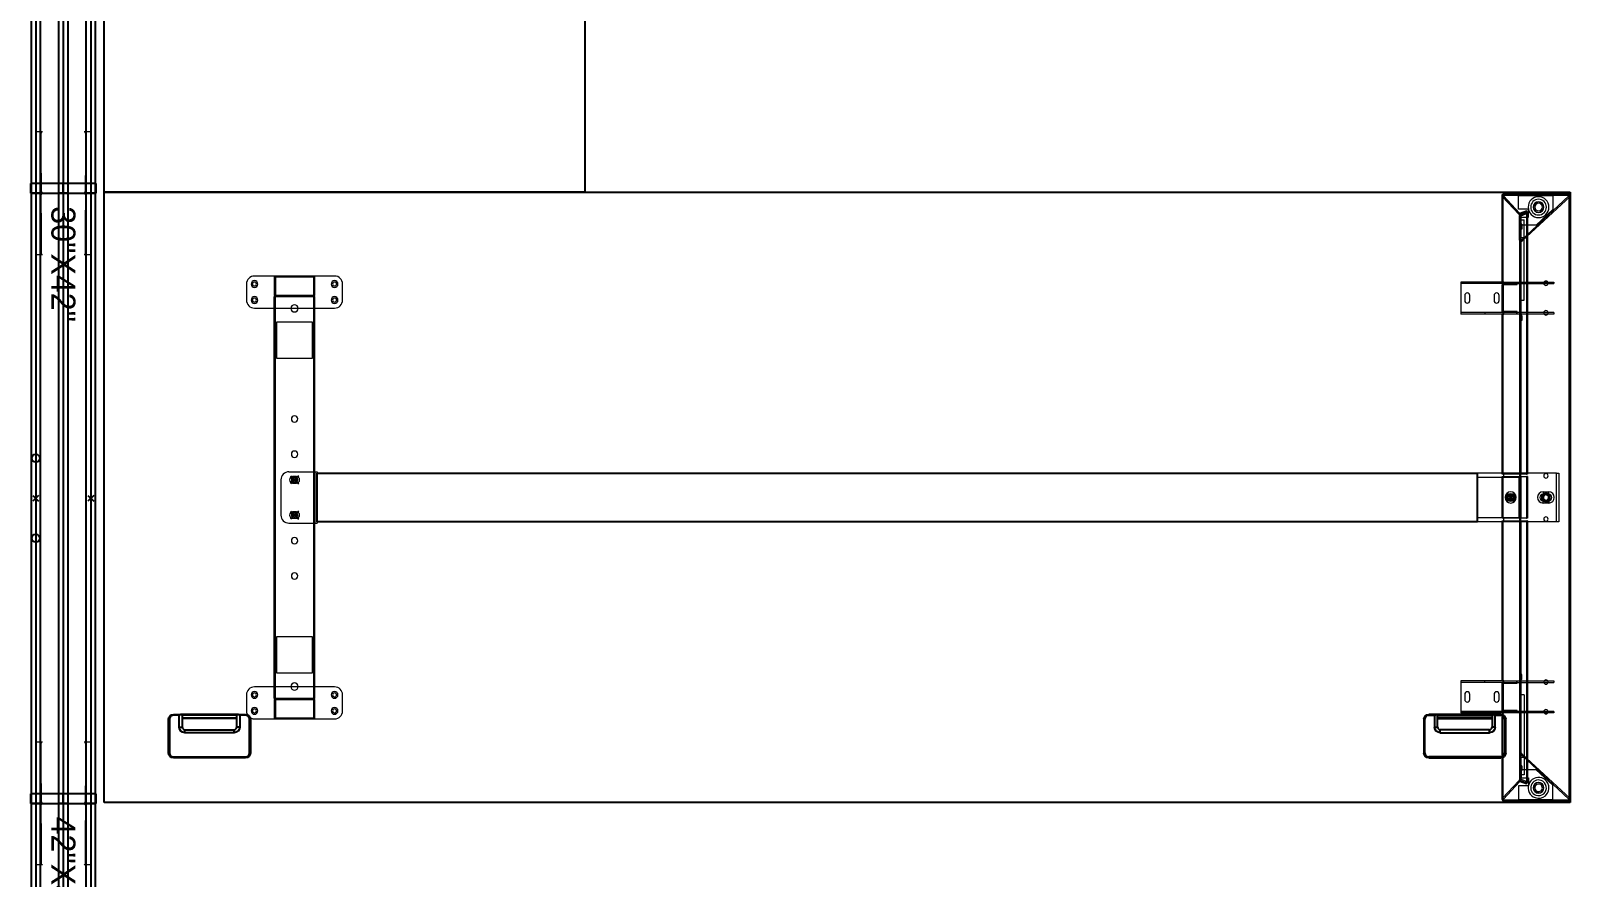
# Model space of a CAD drawing. Header units: inches. Extents: x 126 to 13186, y 9 to 361.
# Drawn here: x 2127.8 to 2203.4, y 83.1 to 124.7 of the extents above; entities that cross this region are included whole.
import ezdxf

# ---------------------------------------------------------------- set-up
doc = ezdxf.new("R2010")
doc.units = ezdxf.units.IN
doc.header["$MEASUREMENT"] = 0
for name, color, linetype in [('DD2D', 7, 'Continuous'), ('DD2D_Geometry', 7, 'Continuous'), ('ENFASIS NEW', 7, 'Continuous'), ('PV-26D', 7, 'Continuous')]:
    doc.layers.add(name, color=color, linetype=linetype)
doc.styles.get("Standard").update_dxf_attribs({"font": 'stylu.ttf'})

# ---------------------------------------------------------------- blocks, each defined once
blk = doc.blocks.new('DD40102466AB')
at = {"color": 1}
for p, q in [((0.0035, -0.0035), (-0.0035, 0.0035)), ((0.0035, 0.0035), (-0.0035, -0.0035))]:
    blk.add_line(p, q, dxfattribs=at)
blk.add_lwpolyline([(-0.3472, -0.0417), (0.3472, -0.0417), (0.391, -0.0067), (0.838, -0.0067), (0.838, -0.6067), (-0.838, -0.6067), (-0.838, -0.0067), (-0.391, -0.0067)], close=True)
blk.add_point((0, 0))
blk.add_point((0, 0))
blk.add_point((0, 0), dxfattribs=at)
blk = doc.blocks.new('DD40123072AB')
for p, q in [((-0.915, -0.7687), (-0.915, -0.0067)), ((-0.915, -0.0067), (0.915, -0.0067)), ((0.915, -0.0067), (0.915, -0.7687)), ((0.915, -0.7687), (-0.915, -0.7687))]:
    blk.add_line(p, q)
at = {"layer": 'PV-26D'}
for p, q in [((-0.8345, -0.0687), (-0.8345, -0.1107)), ((-0.8335, -0.0687), (-0.8345, -0.0687)), ((-0.8335, -0.1107), (-0.8335, -0.0687)), ((-0.7385, -0.0627), (-0.8285, -0.0627)), ((-0.8285, -0.0637), (-0.8285, -0.0627)), ((-0.8285, -0.0637), (-0.7385, -0.0637)), ((-0.7385, -0.0637), (-0.7385, -0.0627)), ((-0.7335, -0.0687), (-0.7335, -0.1107)), ((-0.7335, -0.0687), (-0.7325, -0.0687)), ((-0.7325, -0.1107), (-0.7325, -0.0687)), ((0.7325, -0.1107), (0.7325, -0.0687)), ((0.7335, -0.0687), (0.7325, -0.0687)), ((0.7335, -0.0687), (0.7335, -0.1107)), ((0.7385, -0.0627), (0.8285, -0.0627)), ((0.7385, -0.0637), (0.7385, -0.0627)), ((0.8285, -0.0637), (0.7385, -0.0637)), ((0.8285, -0.0637), (0.8285, -0.0627)), ((0.8335, -0.1107), (0.8335, -0.0687)), ((0.8335, -0.0687), (0.8345, -0.0687)), ((0.8345, -0.0687), (0.8345, -0.1107)), ((-0.7527, -0.094), (-0.8143, -0.094)), ((-0.8143, -0.094), (-0.8143, -0.0977)), ((-0.7527, -0.094), (-0.7527, -0.0977)), ((0.7527, -0.094), (0.8143, -0.094)), ((0.7527, -0.094), (0.7527, -0.0977)), ((0.8143, -0.094), (0.8143, -0.0977)), ((-0.8335, -0.1107), (-0.8345, -0.1107)), ((-0.8212, -0.1009), (-0.8212, -0.1157)), ((-0.8212, -0.1009), (-0.8175, -0.1009)), ((-0.8175, -0.1167), (-0.8175, -0.1009)), ((-0.7495, -0.1117), (-0.8175, -0.1117)), ((-0.7495, -0.1119), (-0.8175, -0.1119)), ((-0.8175, -0.1124), (-0.7495, -0.1124)), ((-0.8143, -0.0977), (-0.7527, -0.0977)), ((-0.7495, -0.1009), (-0.7495, -0.1167)), ((-0.7458, -0.1009), (-0.7495, -0.1009)), ((-0.7458, -0.1157), (-0.7458, -0.1009)), ((-0.7335, -0.1107), (-0.7325, -0.1107)), ((0.7335, -0.1107), (0.7325, -0.1107)), ((0.7458, -0.1157), (0.7458, -0.1009)), ((0.7458, -0.1009), (0.7495, -0.1009)), ((0.7495, -0.1009), (0.7495, -0.1167)), ((0.7495, -0.1117), (0.8175, -0.1117)), ((0.7495, -0.1119), (0.8175, -0.1119)), ((0.8175, -0.1124), (0.7495, -0.1124)), ((0.8143, -0.0977), (0.7527, -0.0977)), ((0.8175, -0.1167), (0.8175, -0.1009)), ((0.8212, -0.1009), (0.8175, -0.1009)), ((0.8212, -0.1009), (0.8212, -0.1157)), ((0.8335, -0.1107), (0.8345, -0.1107)), ((-0.8212, -0.1157), (-0.8285, -0.1157)), ((-0.8285, -0.1157), (-0.8285, -0.1167)), ((-0.8285, -0.1167), (-0.8175, -0.1167)), ((-0.7495, -0.1161), (-0.8175, -0.1161)), ((-0.8175, -0.1166), (-0.7495, -0.1166)), ((-0.7495, -0.1167), (-0.8175, -0.1167)), ((-0.7495, -0.1167), (-0.7385, -0.1167)), ((-0.7385, -0.1157), (-0.7458, -0.1157)), ((-0.7385, -0.1157), (-0.7385, -0.1167)), ((0.7385, -0.1157), (0.7458, -0.1157)), ((0.7385, -0.1157), (0.7385, -0.1167)), ((0.7495, -0.1167), (0.7385, -0.1167)), ((0.7495, -0.1161), (0.8175, -0.1161)), ((0.8175, -0.1166), (0.7495, -0.1166)), ((0.7495, -0.1167), (0.8175, -0.1167)), ((0.8285, -0.1167), (0.8175, -0.1167)), ((0.8212, -0.1157), (0.8285, -0.1157)), ((0.8285, -0.1157), (0.8285, -0.1167))]:
    blk.add_line(p, q, dxfattribs=at)
at = {"layer": 'PV-26D', "extrusion": (0, 0, -1)}
for centre, radius, start, end in [((0.8285, -0.0687), 0.006, 0, 90), ((0.7385, -0.0687), 0.006, 90, 180), ((-0.7385, -0.0687), 0.006, 0, 90), ((-0.8285, -0.0687), 0.006, 90, 180), ((0.8143, -0.1009), 0.00691, 0, 90), ((0.7527, -0.1009), 0.00691, 90, 180), ((-0.7527, -0.1009), 0.00691, 0, 90), ((-0.8143, -0.1009), 0.00691, 90, 180), ((0.8285, -0.1107), 0.006, 270, 0), ((0.7385, -0.1107), 0.006, 180, 270), ((-0.7385, -0.1107), 0.006, 270, 0), ((-0.8285, -0.1107), 0.006, 180, 270)]:
    blk.add_arc(centre, radius, start, end, dxfattribs=at)
at = {"layer": 'PV-26D'}
for centre, radius, start, end in [((-0.8285, -0.0687), 0.005, 90, 180), ((-0.7385, -0.0687), 0.005, 0, 90), ((0.7385, -0.0687), 0.005, 90, 180), ((0.8285, -0.0687), 0.005, 0, 90), ((-0.8285, -0.1107), 0.005, 180, 270), ((-0.8143, -0.1009), 0.00318, 90, 180), ((-0.7527, -0.1009), 0.00318, 0, 90), ((-0.7385, -0.1107), 0.005, 270, 0), ((0.7385, -0.1107), 0.005, 180, 270), ((0.7527, -0.1009), 0.00318, 90, 180), ((0.8143, -0.1009), 0.00318, 0, 90), ((0.8285, -0.1107), 0.005, 270, 0)]:
    blk.add_arc(centre, radius, start, end, dxfattribs=at)
for points in [[(-0.8175, -0.1167), (-0.8197, -0.1167), (-0.8212, -0.1163), (-0.8212, -0.1157)], [(-0.7458, -0.1157), (-0.7458, -0.1163), (-0.7473, -0.1167), (-0.7495, -0.1167)], [(0.7458, -0.1157), (0.7458, -0.1163), (0.7473, -0.1167), (0.7495, -0.1167)], [(0.8175, -0.1167), (0.8197, -0.1167), (0.8212, -0.1163), (0.8212, -0.1157)]]:
    blk.add_rational_spline(points, [1, 0.804737854124, 0.804737854124, 1], degree=3, dxfattribs=at)
blk = doc.blocks.new('DD350130S')
at = {"color": 0, "linetype": 'Continuous', "lineweight": 0}
for p, q in [((0, -0.377), (0, 0.377)), ((0.0006, 0.3755), (0.0598, 0.3203)), ((0.0006, 0.3755), (0.0598, 0.3203)), ((0.0015, -0.377), (0.0015, 0.377)), ((0.0017, 0.3766), (0.0609, 0.3214)), ((0.0017, 0.3766), (0.0609, 0.3214)), ((0.0829, 0.379), (0.002, 0.379)), ((0.002, 0.379), (0.0829, 0.379)), ((0.0829, 0.3775), (0.002, 0.3775)), ((0.0829, 0.3775), (0.002, 0.3775)), ((0.0645, 0.377), (0.0215, 0.377)), ((0.0215, 0.377), (0.0215, 0.3594)), ((0.0631, 0.355), (0.0833, 0.3766)), ((0.0632, 0.3549), (0.0833, 0.3765)), ((0.0642, 0.3539), (0.0844, 0.3756)), ((0.0643, 0.3539), (0.0844, 0.3755)), ((0.0645, 0.36), (0.0645, 0.377)), ((0.0835, 0.3769), (0.0835, 0.269)), ((0.085, 0.3769), (0.085, 0.269)), ((0.0215, 0.3594), (0.0423, 0.34)), ((0.052, 0.35), (0.052, 0.36)), ((0.052, 0.36), (0.0645, 0.36)), ((0.061, 0.35), (0.052, 0.35)), ((0.0534, 0.355), (0.0539, 0.3564)), ((0.0534, 0.3549), (0.054, 0.3563)), ((0.0614, 0.3518), (0.0534, 0.355)), ((0.0614, 0.3518), (0.0534, 0.3549)), ((0.0534, 0.029), (0.0534, 0.3549)), ((0.0619, 0.3533), (0.0539, 0.3564)), ((0.054, 0.3566), (0.0546, 0.358)), ((0.054, 0.3565), (0.0546, 0.3579)), ((0.054, 0.3566), (0.062, 0.3534)), ((0.054, 0.3565), (0.062, 0.3534)), ((0.054, 0.029), (0.054, 0.3565)), ((0.062, 0.3532), (0.054, 0.3563)), ((0.054, 0.029), (0.054, 0.3563)), ((0.0546, 0.358), (0.0626, 0.3549)), ((0.0546, 0.3579), (0.0626, 0.3548)), ((0.0546, 0.029), (0.0546, 0.3579)), ((0.0576, 0.2465), (0.0576, 0.3465)), ((0.0576, 0.3465), (0.0617, 0.3465)), ((0.061, 0.34), (0.061, 0.35)), ((0.0617, 0.3218), (0.0617, 0.3514)), ((0.0617, 0.029), (0.0617, 0.3513)), ((0.0632, 0.3218), (0.0632, 0.3514)), ((0.0633, 0.029), (0.0633, 0.3513)), ((0.0423, 0.34), (0.061, 0.34)), ((0.0602, 0.3349), (0.0602, 0.3411)), ((0.0602, 0.3411), (0.0617, 0.3411)), ((0.0602, 0.3349), (0.0617, 0.3349)), ((0.0617, 0.3399), (0.0632, 0.3399)), ((0.0617, 0.3396), (0.0632, 0.3396)), ((0.0617, 0.3364), (0.0617, 0.3396)), ((0.0617, 0.3364), (0.0632, 0.3364)), ((0.0617, 0.3336), (0.0632, 0.3336)), ((0.0576, 0.3245), (0.0617, 0.3245)), ((0.0617, 0.3122), (0.0633, 0.3122)), ((0.0617, 0.3058), (0.0633, 0.3058)), ((0.0617, 0.2722), (0.0633, 0.2722)), ((0.0206, 0.2671), (0.0206, 0.269)), ((0.0206, 0.269), (0.0279, 0.269)), ((0.0206, 0.2671), (0.0275, 0.2671)), ((0.0275, 0.2671), (0.033, 0.2671)), ((0.0279, 0.269), (0.0326, 0.269)), ((0.0326, 0.269), (0.0829, 0.269)), ((0.033, 0.2671), (0.0829, 0.2671)), ((0.0617, 0.2658), (0.0633, 0.2658)), ((0.066, 0.269), (0.066, 0.266)), ((0.066, 0.266), (0.0829, 0.266)), ((0.0671, 0.266), (0.0671, 0.269)), ((0.0836, 0.269), (0.0829, 0.269)), ((0.0829, 0.269), (0.0829, 0.269)), ((0.0829, 0.269), (0.0829, 0.266)), ((0.0829, 0.2671), (0.0836, 0.2671)), ((0.0829, 0.266), (0.0836, 0.266)), ((0.0829, 0.266), (0.0829, 0.266)), ((0.0835, 0.266), (0.0835, 0.232)), ((0.0836, 0.269), (0.0836, 0.2665)), ((0.0836, 0.269), (0.1366, 0.269)), ((0.0836, 0.2671), (0.1366, 0.2671)), ((0.0836, 0.2315), (0.0836, 0.2665)), ((0.0836, 0.266), (0.085, 0.266)), ((0.085, 0.266), (0.085, 0.232)), ((0.0886, 0.2522), (0.0886, 0.2458)), ((0.095, 0.2458), (0.095, 0.2522)), ((0.1066, 0.2671), (0.1066, 0.269)), ((0.1253, 0.2522), (0.1253, 0.2458)), ((0.1316, 0.2458), (0.1316, 0.2522)), ((0.1366, 0.2665), (0.1366, 0.269)), ((0.1366, 0.2315), (0.1366, 0.2665)), ((0.0206, 0.229), (0.0206, 0.2309)), ((0.0275, 0.2309), (0.0206, 0.2309)), ((0.033, 0.2309), (0.0275, 0.2309)), ((0.0829, 0.2309), (0.033, 0.2309)), ((0.0576, 0.2465), (0.0617, 0.2465)), ((0.0829, 0.232), (0.066, 0.232)), ((0.066, 0.232), (0.066, 0.229)), ((0.0671, 0.229), (0.0671, 0.232)), ((0.0836, 0.232), (0.0829, 0.232)), ((0.0829, 0.232), (0.0829, 0.232)), ((0.0829, 0.232), (0.0829, 0.229)), ((0.0836, 0.2309), (0.0829, 0.2309)), ((0.085, 0.232), (0.0836, 0.232)), ((0.0836, 0.2315), (0.0836, 0.229)), ((0.0836, 0.2309), (0.1366, 0.2309)), ((0.1066, 0.2309), (0.1066, 0.229)), ((0.1366, 0.229), (0.1366, 0.2315)), ((0.0279, 0.229), (0.0206, 0.229)), ((0.0326, 0.229), (0.0279, 0.229)), ((0.0829, 0.229), (0.0326, 0.229)), ((0.0602, 0.2271), (0.0617, 0.2271)), ((0.0602, 0.2271), (0.0602, 0.2209)), ((0.0602, 0.2209), (0.0617, 0.2209)), ((0.0617, 0.2256), (0.0617, 0.2224)), ((0.0617, 0.2256), (0.0633, 0.2256)), ((0.0617, 0.2224), (0.0633, 0.2224)), ((0.0829, 0.229), (0.0836, 0.229)), ((0.0829, 0.229), (0.0829, 0.229)), ((0.0835, 0.229), (0.0835, 0.029)), ((0.0836, 0.229), (0.1366, 0.229)), ((0.085, 0.229), (0.085, 0.029)), ((0.0534, 0.029), (0.054, 0.029)), ((0.0534, -0.026), (0.0534, 0.026)), ((0.0534, 0.026), (0.054, 0.026)), ((0.0546, 0.029), (0.054, 0.029)), ((0.054, 0.029), (0.054, 0.029)), ((0.054, -0.026), (0.054, 0.026)), ((0.0546, 0.026), (0.054, 0.026)), ((0.054, 0.026), (0.054, 0.026)), ((0.054, -0.026), (0.054, 0.026)), ((0.0626, 0.029), (0.0546, 0.029)), ((0.0546, 0.026), (0.0626, 0.026)), ((0.0546, -0.026), (0.0546, 0.026)), ((0.0617, 0.029), (0.0617, 0.026)), ((0.0617, -0.026), (0.0617, 0.026)), ((0.0626, 0.029), (0.0632, 0.029)), ((0.0632, 0.026), (0.0626, 0.026)), ((0.0829, 0.029), (0.0632, 0.029)), ((0.0632, 0.026), (0.0829, 0.026)), ((0.0633, 0.026), (0.0633, 0.029)), ((0.0633, -0.026), (0.0633, 0.026)), ((0.085, 0.029), (0.0829, 0.029)), ((0.0829, 0.029), (0.0829, 0.029)), ((0.0829, 0.029), (0.0829, 0.026)), ((0.0829, 0.026), (0.085, 0.026)), ((0.0829, 0.026), (0.0829, 0.026)), ((0.0835, 0.026), (0.0835, -0.026)), ((0.085, 0.026), (0.085, -0.026)), ((0.0722, 0.004), (0.0708, 0.004)), ((0.0764, 0.004), (0.0722, 0.004)), ((0.0764, 0.004), (0.0775, 0.004)), ((0.0708, -0.004), (0.0722, -0.004)), ((0.0722, -0.004), (0.0764, -0.004)), ((0.0764, -0.004), (0.0775, -0.004)), ((0.0534, -0.026), (0.054, -0.026)), ((0.0534, -0.3549), (0.0534, -0.029)), ((0.0534, -0.029), (0.054, -0.029)), ((0.0546, -0.026), (0.054, -0.026)), ((0.054, -0.026), (0.054, -0.026)), ((0.054, -0.3565), (0.054, -0.029)), ((0.0546, -0.029), (0.054, -0.029)), ((0.054, -0.029), (0.054, -0.029)), ((0.054, -0.3563), (0.054, -0.029)), ((0.0626, -0.026), (0.0546, -0.026)), ((0.0546, -0.029), (0.0626, -0.029)), ((0.0546, -0.3579), (0.0546, -0.029)), ((0.0617, -0.026), (0.0617, -0.029)), ((0.0617, -0.3513), (0.0617, -0.029)), ((0.0626, -0.026), (0.0632, -0.026)), ((0.0632, -0.029), (0.0626, -0.029)), ((0.0829, -0.026), (0.0632, -0.026)), ((0.0632, -0.029), (0.0829, -0.029)), ((0.0633, -0.029), (0.0633, -0.026)), ((0.0633, -0.3513), (0.0633, -0.029)), ((0.085, -0.026), (0.0829, -0.026)), ((0.0829, -0.026), (0.0829, -0.026)), ((0.0829, -0.026), (0.0829, -0.029)), ((0.0829, -0.029), (0.085, -0.029)), ((0.0829, -0.029), (0.0829, -0.029)), ((0.0835, -0.029), (0.0835, -0.229)), ((0.085, -0.029), (0.085, -0.229)), ((0.0206, -0.2309), (0.0206, -0.229)), ((0.0206, -0.229), (0.0279, -0.229)), ((0.0279, -0.229), (0.0326, -0.229)), ((0.0326, -0.229), (0.0829, -0.229)), ((0.0602, -0.2271), (0.0602, -0.2209)), ((0.0602, -0.2209), (0.0617, -0.2209)), ((0.0602, -0.2271), (0.0617, -0.2271)), ((0.0617, -0.2224), (0.0633, -0.2224)), ((0.0617, -0.2256), (0.0617, -0.2224)), ((0.0617, -0.2256), (0.0633, -0.2256)), ((0.066, -0.229), (0.066, -0.232)), ((0.0671, -0.232), (0.0671, -0.229)), ((0.0836, -0.229), (0.0829, -0.229)), ((0.0829, -0.229), (0.0829, -0.229)), ((0.0829, -0.229), (0.0829, -0.232)), ((0.0836, -0.229), (0.0836, -0.2315)), ((0.0836, -0.229), (0.1366, -0.229)), ((0.1066, -0.2309), (0.1066, -0.229)), ((0.1366, -0.2315), (0.1366, -0.229)), ((0.0206, -0.2309), (0.0275, -0.2309)), ((0.0275, -0.2309), (0.033, -0.2309)), ((0.033, -0.2309), (0.0829, -0.2309)), ((0.0576, -0.2465), (0.0576, -0.3465)), ((0.0617, -0.2465), (0.0576, -0.2465)), ((0.066, -0.232), (0.0829, -0.232)), ((0.0829, -0.2309), (0.0836, -0.2309)), ((0.0829, -0.232), (0.0836, -0.232)), ((0.0829, -0.232), (0.0829, -0.232)), ((0.0835, -0.232), (0.0835, -0.266)), ((0.0836, -0.2309), (0.1366, -0.2309)), ((0.0836, -0.2665), (0.0836, -0.2315)), ((0.0836, -0.232), (0.085, -0.232)), ((0.085, -0.232), (0.085, -0.266)), ((0.0886, -0.2458), (0.0886, -0.2522)), ((0.095, -0.2522), (0.095, -0.2458)), ((0.1253, -0.2458), (0.1253, -0.2522)), ((0.1316, -0.2522), (0.1316, -0.2458)), ((0.1366, -0.2665), (0.1366, -0.2315)), ((0.0206, -0.269), (0.0206, -0.2671)), ((0.0275, -0.2671), (0.0206, -0.2671)), ((0.0279, -0.269), (0.0206, -0.269)), ((0.033, -0.2671), (0.0275, -0.2671)), ((0.0326, -0.269), (0.0279, -0.269)), ((0.0829, -0.269), (0.0326, -0.269)), ((0.0829, -0.2671), (0.033, -0.2671)), ((0.0617, -0.2658), (0.0633, -0.2658)), ((0.0829, -0.266), (0.066, -0.266)), ((0.066, -0.266), (0.066, -0.269)), ((0.0671, -0.269), (0.0671, -0.266)), ((0.0836, -0.266), (0.0829, -0.266)), ((0.0829, -0.266), (0.0829, -0.266)), ((0.0829, -0.266), (0.0829, -0.269)), ((0.0836, -0.2671), (0.0829, -0.2671)), ((0.0829, -0.269), (0.0836, -0.269)), ((0.0829, -0.269), (0.0829, -0.269)), ((0.0835, -0.269), (0.0835, -0.3769)), ((0.085, -0.266), (0.0836, -0.266)), ((0.0836, -0.2665), (0.0836, -0.269)), ((0.0836, -0.2671), (0.1366, -0.2671)), ((0.0836, -0.269), (0.1366, -0.269)), ((0.085, -0.269), (0.085, -0.3769)), ((0.1066, -0.2671), (0.1066, -0.269)), ((0.1366, -0.269), (0.1366, -0.2665)), ((0.0617, -0.2722), (0.0633, -0.2722)), ((0.0617, -0.3058), (0.0633, -0.3058)), ((0.0598, -0.3203), (0.0006, -0.3755)), ((0.0006, -0.3755), (0.0598, -0.3203)), ((0.0609, -0.3214), (0.0017, -0.3766)), ((0.0017, -0.3766), (0.0609, -0.3214)), ((0.0617, -0.3245), (0.0576, -0.3245)), ((0.0617, -0.3122), (0.0633, -0.3122)), ((0.0617, -0.3218), (0.0617, -0.3514)), ((0.0632, -0.3218), (0.0632, -0.3514)), ((0.0215, -0.3594), (0.0423, -0.34)), ((0.0423, -0.34), (0.061, -0.34)), ((0.0602, -0.3349), (0.0617, -0.3349)), ((0.0602, -0.3411), (0.0602, -0.3349)), ((0.0602, -0.3411), (0.0617, -0.3411)), ((0.061, -0.34), (0.061, -0.35)), ((0.0617, -0.3336), (0.0632, -0.3336)), ((0.0617, -0.3396), (0.0617, -0.3364)), ((0.0617, -0.3364), (0.0632, -0.3364)), ((0.0617, -0.3396), (0.0632, -0.3396)), ((0.0617, -0.3399), (0.0632, -0.3399)), ((0.0215, -0.377), (0.0215, -0.3594)), ((0.061, -0.35), (0.052, -0.35)), ((0.052, -0.35), (0.052, -0.36)), ((0.052, -0.36), (0.0645, -0.36)), ((0.0534, -0.3549), (0.0614, -0.3518)), ((0.0614, -0.3518), (0.0534, -0.355)), ((0.054, -0.3563), (0.0534, -0.3549)), ((0.0534, -0.355), (0.0539, -0.3564)), ((0.0619, -0.3533), (0.0539, -0.3564)), ((0.054, -0.3563), (0.062, -0.3532)), ((0.062, -0.3534), (0.054, -0.3565)), ((0.054, -0.3566), (0.062, -0.3534)), ((0.0546, -0.3579), (0.054, -0.3565)), ((0.054, -0.3566), (0.0546, -0.358)), ((0.0626, -0.3548), (0.0546, -0.3579)), ((0.0546, -0.358), (0.0626, -0.3549)), ((0.0617, -0.3465), (0.0576, -0.3465)), ((0.0631, -0.355), (0.0833, -0.3766)), ((0.0833, -0.3765), (0.0632, -0.3549)), ((0.0642, -0.3539), (0.0844, -0.3756)), ((0.0844, -0.3755), (0.0643, -0.3539)), ((0.0645, -0.36), (0.0645, -0.377)), ((0.002, -0.3775), (0.0829, -0.3775)), ((0.0829, -0.3775), (0.002, -0.3775)), ((0.0829, -0.379), (0.002, -0.379)), ((0.0829, -0.379), (0.002, -0.379)), ((0.0645, -0.377), (0.0215, -0.377))]:
    blk.add_line(p, q, dxfattribs=at)
at = {"color": 1}
for p, q in [((0.0694, -0.0049), (0.0792, 0.0049)), ((0.0792, -0.0049), (0.0694, 0.0049))]:
    blk.add_line(p, q, dxfattribs=at)
at = {"color": 0, "linetype": 'Continuous', "lineweight": 0}
for centre, radius, start, end in [((0.0395, 0.3625), 0.013, 70.8025, 250.8025), ((0.0395, 0.3625), 0.0098, 70.8025, 250.8025), ((0.0395, 0.3625), 0.00675, 0, 180), ((0.0395, 0.3625), 0.0065, 70.8025, 250.8025), ((0.0395, 0.3625), 0.00476, 70.8025, 250.8025), ((0.0395, 0.3625), 0.013, 250.8025, 70.8025), ((0.0395, 0.3625), 0.0098, 250.8025, 70.8025), ((0.0395, 0.3625), 0.0065, 250.8025, 70.8025), ((0.0395, 0.3625), 0.00476, 250.8025, 70.8025), ((0.0395, 0.3625), 0.00675, 180, 0), ((0.0303, 0.2675), 0.00277, 0, 180), ((0.0303, 0.2675), 0.00277, 180, 0), ((0.0918, 0.2522), 0.00317, 0, 180), ((0.1285, 0.2522), 0.00318, 0, 180), ((0.0303, 0.2305), 0.00277, 0, 180), ((0.0918, 0.2458), 0.00317, 180, 0), ((0.1285, 0.2458), 0.00318, 180, 0), ((0.0303, 0.2305), 0.00277, 180, 0), ((0.0303, 0.027), 0.00278, 0, 180), ((0.0303, 0.027), 0.00278, 180, 0), ((0.0303, 0), 0.0055, 146.8424, 326.8424), ((0.0303, 0), 0.005, 146.8424, 326.8424), ((0.0303, 0), 0.0055, 326.8424, 146.8424), ((0.0303, 0), 0.0045, 0, 180), ((0.0303, 0), 0.0045, 146.8424, 326.8424), ((0.0303, 0), 0.005, 326.8424, 146.8424), ((0.0303, 0), 0.004, 146.8424, 326.8424), ((0.0303, 0), 0.0045, 326.8424, 146.8424), ((0.0303, 0), 0.0037, 146.8424, 326.8424), ((0.0303, 0), 0.004, 326.8424, 146.8424), ((0.0303, 0), 0.00317, 146.8424, 326.8424), ((0.0303, 0), 0.0037, 326.8424, 146.8424), ((0.0303, 0), 0.00317, 326.8424, 146.8424), ((0.0743, 0), 0.0045, 0, 180), ((0.0303, 0), 0.0045, 180, 0), ((0.0743, 0), 0.0045, 180, 0), ((0.0303, -0.027), 0.00278, 0, 180), ((0.0303, -0.027), 0.00278, 180, 0), ((0.0303, -0.2305), 0.00278, 0, 180), ((0.0303, -0.2305), 0.00278, 180, 0), ((0.0918, -0.2458), 0.00317, 0, 180), ((0.1285, -0.2458), 0.00318, 0, 180), ((0.0303, -0.2675), 0.00277, 0, 180), ((0.0303, -0.2675), 0.00277, 180, 0), ((0.0918, -0.2522), 0.00317, 180, 0), ((0.1285, -0.2522), 0.00318, 180, 0), ((0.0395, -0.3625), 0.013, 0, 180), ((0.0395, -0.3625), 0.013, 180, 0), ((0.0395, -0.3625), 0.0098, 0, 180), ((0.0395, -0.3625), 0.0098, 180, 0), ((0.0395, -0.3625), 0.00675, 0, 180), ((0.0395, -0.3625), 0.00675, 180, 0), ((0.0395, -0.3625), 0.0065, 0, 180), ((0.0395, -0.3625), 0.0065, 180, 0), ((0.0395, -0.3625), 0.00476, 0, 180), ((0.0395, -0.3625), 0.00476, 180, 0)]:
    blk.add_arc(centre, radius, start, end, dxfattribs=at)
for centre, start_param, end_param in [((0.0708, 0), 3.141593, 6.283185), ((0.072, 0), 3.141593, 6.283185), ((0.0764, 0), 3.119622, 3.141593), ((0.0764, 0), 1.570796, 3.119622), ((0.0775, 0), 1.570796, 3.141593), ((0.0764, 0), 0.021971, 1.570796), ((0.0764, 0), 0, 0.021971), ((0.0775, 0), 0, 1.570796)]:
    blk.add_ellipse(centre, major_axis=(0, -0.00396), ratio=0.681998, start_param=start_param, end_param=end_param, dxfattribs=at)
for points, weights in [([(0.002, 0.379), (0.0008, 0.379), (0, 0.3782), (0, 0.377)], [1, 0.804737854124, 0.804737854124, 1]), ([(0.002, 0.379), (0.0008, 0.379), (0, 0.3782), (0, 0.377)], [1, 0.804737854124, 0.804737854124, 1]), ([(0, 0.377), (0, 0.3769), (0, 0.3767), (0, 0.3766)], [1, 0.988288867323, 0.979058155761, 0.972307865317]), ([(0, 0.377), (0, 0.3764), (0.0002, 0.3759), (0.0006, 0.3755)], [1, 0.944706716257, 0.944706716257, 1]), ([(0, 0.3766), (0.0001, 0.3762), (0.0003, 0.3758), (0.0006, 0.3755)], [0.972307865317, 0.947187137373, 0.956417848934, 1]), ([(0.002, 0.3775), (0.0017, 0.3775), (0.0015, 0.3773), (0.0015, 0.377)], [1, 0.804737854124, 0.804737854124, 1]), ([(0.002, 0.3775), (0.0017, 0.3775), (0.0015, 0.3773), (0.0015, 0.377)], [1, 0.804737854124, 0.804737854124, 1]), ([(0.0015, 0.377), (0.0015, 0.3768), (0.0016, 0.3767), (0.0017, 0.3766)], [1, 0.944706716257, 0.944706716257, 1]), ([(0.0015, 0.377), (0.0015, 0.3768), (0.0015, 0.3767), (0.0017, 0.3766)], [1, 0.944706716257, 0.944706716257, 1]), ([(0.0829, 0.379), (0.0829, 0.379), (0.0829, 0.379), (0.0829, 0.379)], [0.99417228897, 0.996095139241, 0.998037709584, 1]), ([(0.0846, 0.3782), (0.0842, 0.3787), (0.0836, 0.379), (0.0829, 0.379)], [0.708386720175, 0.737079172893, 0.834283599501, 1]), ([(0.0835, 0.3769), (0.0835, 0.3772), (0.0832, 0.3775), (0.0829, 0.3775)], [1, 0.804737854124, 0.804737854124, 1]), ([(0.0833, 0.3766), (0.0837, 0.377), (0.0835, 0.3775), (0.0829, 0.3775)], [1, 0.59916604595, 0.59916604595, 1]), ([(0.0833, 0.3765), (0.0834, 0.3766), (0.0835, 0.3768), (0.0835, 0.3769)], [1, 0.953611711988, 0.953611711988, 1]), ([(0.0844, 0.3756), (0.0851, 0.3763), (0.0852, 0.3773), (0.0846, 0.3782)], [1, 0.764882446449, 0.667678019841, 0.708386720175]), ([(0.0844, 0.3755), (0.0848, 0.3759), (0.085, 0.3764), (0.085, 0.3769)], [1, 0.953611711988, 0.953611711988, 1]), ([(0.085, 0.3769), (0.085, 0.3774), (0.0849, 0.3778), (0.0846, 0.3782)], [1, 0.918269742137, 0.870749059409, 0.857437951816]), ([(0.0617, 0.3513), (0.0617, 0.3515), (0.0616, 0.3517), (0.0614, 0.3518)], [1, 0.884611873459, 0.884611873459, 1]), ([(0.0617, 0.3514), (0.0617, 0.3516), (0.0616, 0.3518), (0.0614, 0.3518)], [1, 0.884393166085, 0.884393166085, 1]), ([(0.0632, 0.3514), (0.0632, 0.3522), (0.0627, 0.3529), (0.0619, 0.3533)], [1, 0.884393166085, 0.884393166085, 1]), ([(0.062, 0.3534), (0.0628, 0.353), (0.0637, 0.3532), (0.0643, 0.3539)], [1, 0.884174271313, 0.884174271313, 1]), ([(0.062, 0.3534), (0.0628, 0.3531), (0.0637, 0.3533), (0.0642, 0.3539)], [1, 0.884393166085, 0.884393166085, 1]), ([(0.0633, 0.3513), (0.0633, 0.3521), (0.0628, 0.3529), (0.062, 0.3532)], [1, 0.884611873459, 0.884611873459, 1]), ([(0.0626, 0.3549), (0.0628, 0.3548), (0.063, 0.3548), (0.0631, 0.355)], [1, 0.884393166085, 0.884393166085, 1]), ([(0.0626, 0.3548), (0.0628, 0.3547), (0.063, 0.3547), (0.0632, 0.3549)], [1, 0.884174271313, 0.884174271313, 1]), ([(0.0598, 0.3203), (0.0614, 0.3189), (0.0633, 0.3197), (0.0633, 0.3218)], [1, 0.59916604595, 0.59916604595, 1]), ([(0.0598, 0.3203), (0.0613, 0.3189), (0.0632, 0.3197), (0.0632, 0.3218)], [1, 0.59916604595, 0.59916604595, 1]), ([(0.0609, 0.3214), (0.0613, 0.321), (0.0617, 0.3213), (0.0617, 0.3218)], [1, 0.59916604595, 0.59916604595, 1]), ([(0.0609, 0.3214), (0.0612, 0.321), (0.0617, 0.3213), (0.0617, 0.3218)], [1, 0.59916604595, 0.59916604595, 1]), ([(0.0633, -0.3218), (0.0633, -0.3197), (0.0614, -0.3189), (0.0598, -0.3203)], [1, 0.59916604595, 0.59916604595, 1]), ([(0.0598, -0.3203), (0.0613, -0.3189), (0.0632, -0.3197), (0.0632, -0.3218)], [1, 0.59916604595, 0.59916604595, 1]), ([(0.0617, -0.3218), (0.0617, -0.3213), (0.0613, -0.321), (0.0609, -0.3214)], [1, 0.59916604595, 0.59916604595, 1]), ([(0.0609, -0.3214), (0.0612, -0.321), (0.0617, -0.3213), (0.0617, -0.3218)], [1, 0.59916604595, 0.59916604595, 1]), ([(0.0614, -0.3518), (0.0616, -0.3517), (0.0617, -0.3515), (0.0617, -0.3513)], [1, 0.884611873459, 0.884611873459, 1]), ([(0.0617, -0.3514), (0.0617, -0.3516), (0.0616, -0.3518), (0.0614, -0.3518)], [1, 0.884393166085, 0.884393166085, 1]), ([(0.0632, -0.3514), (0.0632, -0.3522), (0.0627, -0.3529), (0.0619, -0.3533)], [1, 0.884393166085, 0.884393166085, 1]), ([(0.062, -0.3532), (0.0628, -0.3529), (0.0633, -0.3521), (0.0633, -0.3513)], [1, 0.884611873459, 0.884611873459, 1]), ([(0.0643, -0.3539), (0.0637, -0.3532), (0.0628, -0.353), (0.062, -0.3534)], [1, 0.884174271313, 0.884174271313, 1]), ([(0.062, -0.3534), (0.0628, -0.3531), (0.0637, -0.3533), (0.0642, -0.3539)], [1, 0.884393166085, 0.884393166085, 1]), ([(0.0632, -0.3549), (0.063, -0.3547), (0.0628, -0.3547), (0.0626, -0.3548)], [1, 0.884174271313, 0.884174271313, 1]), ([(0.0626, -0.3549), (0.0628, -0.3548), (0.063, -0.3548), (0.0631, -0.355)], [1, 0.884393166085, 0.884393166085, 1]), ([(0.0006, -0.3755), (0.0002, -0.3759), (0, -0.3764), (0, -0.377)], [1, 0.944706716257, 0.944706716257, 1]), ([(0, -0.3766), (0.0001, -0.3762), (0.0003, -0.3758), (0.0006, -0.3755)], [0.972307865317, 0.947187137373, 0.956417848934, 1]), ([(0, -0.377), (0, -0.3769), (0, -0.3767), (0, -0.3766)], [1, 0.988288867323, 0.979058155762, 0.972307865317]), ([(0, -0.377), (0, -0.3782), (0.0008, -0.379), (0.002, -0.379)], [1, 0.804737854124, 0.804737854124, 1]), ([(0.002, -0.379), (0.0008, -0.379), (0, -0.3782), (0, -0.377)], [1, 0.804737854124, 0.804737854124, 1]), ([(0.0017, -0.3766), (0.0016, -0.3767), (0.0015, -0.3768), (0.0015, -0.377)], [1, 0.944706716257, 0.944706716257, 1]), ([(0.0015, -0.377), (0.0015, -0.3768), (0.0015, -0.3767), (0.0017, -0.3766)], [1, 0.944706716257, 0.944706716257, 1]), ([(0.0015, -0.377), (0.0015, -0.3773), (0.0017, -0.3775), (0.002, -0.3775)], [1, 0.804737854124, 0.804737854124, 1]), ([(0.002, -0.3775), (0.0017, -0.3775), (0.0015, -0.3773), (0.0015, -0.377)], [1, 0.804737854124, 0.804737854124, 1]), ([(0.0833, -0.3766), (0.0837, -0.377), (0.0835, -0.3775), (0.0829, -0.3775)], [1, 0.59916604595, 0.59916604595, 1]), ([(0.0829, -0.379), (0.0841, -0.379), (0.085, -0.3781), (0.085, -0.3769)], [1, 0.804737854124, 0.804737854124, 1]), ([(0.0829, -0.3775), (0.0832, -0.3775), (0.0835, -0.3772), (0.0835, -0.3769)], [1, 0.804737854124, 0.804737854124, 1]), ([(0.0846, -0.3782), (0.0842, -0.3787), (0.0836, -0.379), (0.0829, -0.379)], [0.708386720227, 0.737079173009, 0.8342835996, 1]), ([(0.0835, -0.3769), (0.0835, -0.3768), (0.0834, -0.3766), (0.0833, -0.3765)], [1, 0.953611711988, 0.953611711988, 1]), ([(0.085, -0.3769), (0.085, -0.3764), (0.0848, -0.3759), (0.0844, -0.3755)], [1, 0.953611711988, 0.953611711988, 1]), ([(0.0844, -0.3756), (0.0851, -0.3763), (0.0852, -0.3773), (0.0846, -0.3782)], [1, 0.76488244635, 0.667678019759, 0.708386720227])]:
    blk.add_rational_spline(points, weights, degree=3, dxfattribs=at)
blk.add_point((0.0743, 0))
blk = doc.blocks.new('DD305172S')
at = {"color": 0, "linetype": 'Continuous', "lineweight": 0}
for p, q in [((-0.06, 0.0305), (-0.0573, 0.0305)), ((-0.06, -0.0305), (-0.06, 0.0305)), ((-0.0573, 0.0305), (0.038, 0.0305)), ((-0.0573, 0.0305), (-0.0573, -0.0305)), ((0.038, 0.025), (-0.01, 0.025)), ((-0.01, -0.025), (-0.01, 0.025)), ((0.038, 0.0305), (0.042, 0.0305)), ((0.0393, 0.025), (0.038, 0.025)), ((0.042, 0.025), (0.0393, 0.025)), ((0.042, 0.0112), (0.042, 0.0305)), ((1.49, 0.0308), (1.49, 0.032)), ((1.4935, 0.032), (1.49, 0.032)), ((1.49, 0.0112), (1.49, 0.0308)), ((1.4927, -0.032), (1.4927, 0.032)), ((1.525, 0.032), (1.4935, 0.032)), ((1.5204, 0.026), (1.5157, 0.026)), ((1.535, -0.022), (1.535, 0.022)), ((-0.0475, 0.007), (-0.0405, 0.007)), ((-0.0475, 0.004), (-0.0475, 0.007)), ((-0.0405, 0.004), (-0.0475, 0.004)), ((-0.0405, 0.007), (-0.0405, 0.004)), ((0.042, 0.0096), (0.042, 0.0112)), ((0.042, -0.0096), (0.042, 0.0096)), ((1.49, 0.0096), (1.49, 0.0112)), ((1.49, -0.0096), (1.49, 0.0096)), ((1.5157, 0.018), (1.5204, 0.018)), ((-0.0475, -0.004), (-0.0475, -0.007)), ((-0.0475, -0.004), (-0.0405, -0.004)), ((-0.0405, -0.007), (-0.0475, -0.007)), ((-0.0405, -0.007), (-0.0405, -0.004)), ((0.042, -0.0112), (0.042, -0.0096)), ((0.042, -0.0305), (0.042, -0.0112)), ((1.49, -0.0112), (1.49, -0.0096)), ((1.49, -0.0308), (1.49, -0.0112)), ((1.5204, -0.018), (1.5157, -0.018)), ((-0.0573, -0.0305), (-0.06, -0.0305)), ((-0.0573, -0.0305), (0.038, -0.0305)), ((-0.01, -0.025), (0.038, -0.025)), ((0.038, -0.025), (0.0393, -0.025)), ((0.038, -0.0305), (0.042, -0.0305)), ((0.0393, -0.025), (0.042, -0.025)), ((1.49, -0.032), (1.49, -0.0308)), ((1.4935, -0.032), (1.49, -0.032)), ((1.525, -0.032), (1.4935, -0.032)), ((1.5157, -0.026), (1.5204, -0.026))]:
    blk.add_line(p, q, dxfattribs=at)
at = {"color": 1}
for p, q in [((1.5131, 0.0171), (1.523, 0.0269)), ((1.523, 0.0171), (1.5131, 0.0269)), ((-0.0049, -0.0049), (0.0049, 0.0049)), ((0.0049, -0.0049), (-0.0049, 0.0049)), ((1.5131, -0.0269), (1.523, -0.0171)), ((1.523, -0.0269), (1.5131, -0.0171))]:
    blk.add_line(p, q, dxfattribs=at)
blk.add_lwpolyline([(1.49, -0.0305), (0.042, -0.0305), (0.042, 0.0305), (1.49, 0.0305)], close=True)
at = {"color": 0, "linetype": 'Continuous', "lineweight": 0}
for centre, radius, start, end in [((1.5157, 0.022), 0.00397, 90, 270), ((1.5181, 0.022), 0.00255, 90, 270), ((1.5181, 0.022), 0.00255, 270, 90), ((1.5204, 0.022), 0.00397, 270, 90), ((1.525, 0.022), 0.01, 0, 90), ((-0.0475, 0), 0.00697, 90, 270), ((-0.0475, 0), 0.00397, 90, 270), ((-0.0405, 0), 0.00697, 270, 90), ((-0.0405, 0), 0.00397, 270, 90), ((0, 0), 0.00697, 90, 270), ((0, 0), 0.00397, 90, 270), ((0, 0), 0.00255, 90, 270), ((0, 0), 0.00697, 270, 90), ((0, 0), 0.00397, 270, 90), ((0, 0), 0.00255, 270, 90), ((1.5157, -0.022), 0.00397, 90, 270), ((1.5204, -0.022), 0.00397, 270, 90), ((1.5181, -0.022), 0.00255, 90, 270), ((1.5181, -0.022), 0.00255, 270, 90), ((1.525, -0.022), 0.01, 270, 0)]:
    blk.add_arc(centre, radius, start, end, dxfattribs=at)
for p in [(1.5181, 0.022), (0, 0), (1.5181, -0.022)]:
    blk.add_point(p)
blk = doc.blocks.new('A$C346468CF')
at = {"color": 0, "linetype": 'Continuous', "lineweight": 0}
for p, q in [((-0.3212, 0.1829), (-0.3412, 0.1829)), ((0.1918, 0.1829), (0.1718, 0.1829)), ((-0.3512, 0.1729), (-0.3512, 0.0729)), ((-0.3112, 0.0729), (-0.3112, 0.1729)), ((0.1618, 0.1729), (0.1618, 0.0729)), ((0.2018, 0.0729), (0.2018, 0.1729)), ((-0.3497, 0.1464), (-0.3497, 0.0994)), ((-0.3277, 0.1483), (-0.3493, 0.1483)), ((-0.3277, 0.1467), (-0.3493, 0.1467)), ((-0.3273, 0.0994), (-0.3273, 0.1464)), ((-0.3258, 0.1483), (-0.3112, 0.1483)), ((-0.3258, 0.1464), (-0.3258, 0.1483)), ((-0.3258, 0.1467), (0.1764, 0.1467)), ((-0.3258, 0.0994), (-0.3258, 0.1464)), ((-0.3258, 0.0994), (-0.3258, 0.1464)), ((-0.3112, 0.1483), (0.1618, 0.1483)), ((-0.2937, 0.1454), (-0.2937, 0.1004)), ((-0.2487, 0.1454), (-0.2937, 0.1454)), ((-0.2487, 0.1004), (-0.2487, 0.1454)), ((0.0993, 0.1454), (0.0993, 0.1004)), ((0.1443, 0.1454), (0.0993, 0.1454)), ((0.1443, 0.1004), (0.1443, 0.1454)), ((0.1618, 0.1483), (0.1764, 0.1483)), ((0.1764, 0.1464), (0.1764, 0.1483)), ((0.1764, 0.1464), (0.1764, 0.0994)), ((0.1764, 0.0994), (0.1764, 0.1464)), ((0.1779, 0.1464), (0.1779, 0.0994)), ((0.1999, 0.1483), (0.1783, 0.1483)), ((0.1999, 0.1467), (0.1783, 0.1467)), ((0.2003, 0.0994), (0.2003, 0.1464)), ((-0.3493, 0.099), (-0.3277, 0.099)), ((-0.3493, 0.0975), (-0.3277, 0.0975)), ((-0.3258, 0.0975), (-0.3258, 0.0994)), ((-0.3258, 0.099), (0.1764, 0.099)), ((-0.3258, 0.0975), (-0.3112, 0.0975)), ((-0.3112, 0.0975), (0.1618, 0.0975)), ((-0.2937, 0.1004), (-0.2487, 0.1004)), ((0.0993, 0.1004), (0.1443, 0.1004)), ((0.1618, 0.0975), (0.1764, 0.0975)), ((0.1764, 0.0975), (0.1764, 0.0994)), ((0.1783, 0.099), (0.1999, 0.099)), ((0.1783, 0.0975), (0.1999, 0.0975)), ((-0.3412, 0.0629), (-0.3212, 0.0629)), ((0.1718, 0.0629), (0.1918, 0.0629))]:
    blk.add_line(p, q, dxfattribs=at)
for centre, radius, start, end in [((-0.3412, 0.1729), 0.01, 90, 180), ((-0.3412, 0.1729), 0.00422, 0, 180), ((-0.3412, 0.1729), 0.00246, 0, 180), ((-0.3212, 0.1729), 0.00422, 0, 180), ((-0.3212, 0.1729), 0.00246, 0, 180), ((-0.3212, 0.1729), 0.01, 0, 90), ((0.1718, 0.1729), 0.01, 90, 180), ((0.1718, 0.1729), 0.00422, 0, 180), ((0.1718, 0.1729), 0.00246, 0, 180), ((0.1918, 0.1729), 0.00422, 0, 180), ((0.1918, 0.1729), 0.00246, 0, 180), ((0.1918, 0.1729), 0.01, 0, 90), ((-0.3412, 0.1729), 0.00422, 180, 0), ((-0.3412, 0.1729), 0.00246, 180, 0), ((-0.3212, 0.1729), 0.00422, 180, 0), ((-0.3212, 0.1729), 0.00246, 180, 0), ((0.1718, 0.1729), 0.00422, 180, 0), ((0.1718, 0.1729), 0.00246, 180, 0), ((0.1918, 0.1729), 0.00422, 180, 0), ((0.1918, 0.1729), 0.00246, 180, 0), ((-0.3493, 0.1464), 0.0019, 90, 180), ((-0.3493, 0.1464), 0.00038, 90, 180), ((-0.3277, 0.1464), 0.0019, 0, 90), ((-0.3277, 0.1464), 0.00038, 0, 90), ((0.1783, 0.1464), 0.0019, 90, 180), ((0.1783, 0.1464), 0.00038, 90, 180), ((0.1999, 0.1464), 0.0019, 0, 90), ((0.1999, 0.1464), 0.00038, 0, 90), ((-0.3108, 0.1229), 0.0045, 90, 270), ((-0.3108, 0.1229), 0.0045, 270, 90), ((-0.1727, 0.1229), 0.00397, 90, 270), ((-0.1727, 0.1229), 0.00397, 270, 90), ((-0.1287, 0.1229), 0.00397, 90, 270), ((-0.1287, 0.1229), 0.00397, 270, 90), ((-0.0967, 0.1229), 0.00397, 90, 270), ((-0.0967, 0.1229), 0.00397, 270, 90), ((-0.0527, 0.1229), 0.00397, 90, 270), ((-0.0527, 0.1229), 0.00397, 270, 90), ((-0.0207, 0.1229), 0.00397, 90, 270), ((-0.0207, 0.1229), 0.00397, 270, 90), ((0.0233, 0.1229), 0.00397, 90, 270), ((0.0233, 0.1229), 0.00397, 270, 90), ((0.1614, 0.1229), 0.0045, 90, 270), ((0.1614, 0.1229), 0.0045, 270, 90), ((-0.3493, 0.0994), 0.0019, 180, 270), ((-0.3493, 0.0994), 0.00038, 180, 270), ((-0.3277, 0.0994), 0.00038, 270, 360), ((-0.3277, 0.0994), 0.0019, 270, 0), ((0.1783, 0.0994), 0.0019, 180, 270), ((0.1783, 0.0994), 0.00038, 180, 270), ((0.1999, 0.0994), 0.00038, 270, 360), ((0.1999, 0.0994), 0.0019, 270, 0), ((-0.3412, 0.0729), 0.00422, 0, 180), ((-0.3212, 0.0729), 0.00422, 0, 180), ((0.1718, 0.0729), 0.00422, 0, 180), ((0.1918, 0.0729), 0.00422, 0, 180), ((-0.3412, 0.0729), 0.01, 180, 270), ((-0.3412, 0.0729), 0.00422, 180, 0), ((-0.3412, 0.0729), 0.00246, 0, 180), ((-0.3412, 0.0729), 0.00246, 180, 0), ((-0.3212, 0.0729), 0.00422, 180, 0), ((-0.3212, 0.0729), 0.00246, 0, 180), ((-0.3212, 0.0729), 0.00246, 180, 0), ((-0.3212, 0.0729), 0.01, 270, 0), ((0.1718, 0.0729), 0.01, 180, 270), ((0.1718, 0.0729), 0.00422, 180, 0), ((0.1718, 0.0729), 0.00246, 0, 180), ((0.1718, 0.0729), 0.00246, 180, 0), ((0.1918, 0.0729), 0.00422, 180, 0), ((0.1918, 0.0729), 0.00246, 0, 180), ((0.1918, 0.0729), 0.00246, 180, 0), ((0.1918, 0.0729), 0.01, 270, 0)]:
    blk.add_arc(centre, radius, start, end, dxfattribs=at)
blk = doc.blocks.new('DD300530S')
blk.add_blockref('A$C346468CF', (0.0747, -0.1229))
blk = doc.blocks.new('DD101042422D')
at = {"color": 1, "linetype": 'Continuous', "lineweight": 0}
for p, q in [((0, -0.0255), (0, 0.0255)), ((0.0017, 0.0275), (0.0218, 0.0275)), ((0.002, 0.0275), (0.0215, 0.0275)), ((0.0747, 0.0275), (0.0215, 0.0275)), ((0.0747, 0.0275), (0.075, 0.0275)), ((0.0765, 0.026), (0.0765, 0.0343)), ((0.9905, 0.0343), (0.0765, 0.0343)), ((0.9905, 0.0343), (0.9905, 0.026)), ((0.9923, 0.0275), (0.992, 0.0275)), ((0.9923, 0.0275), (1.0455, 0.0275)), ((1.0653, 0.0275), (1.0452, 0.0275)), ((1.065, 0.0275), (1.0455, 0.0275)), ((1.067, -0.0255), (1.067, 0.0255)), ((0.025, -0.0275), (0.002, -0.0275)), ((0.025, -0.0275), (0.0747, -0.0275)), ((0.0747, -0.0275), (0.075, -0.0275)), ((0.0765, -0.0343), (0.0765, -0.026)), ((0.9905, -0.0343), (0.0765, -0.0343)), ((0.9905, -0.026), (0.9905, -0.0343)), ((0.9923, -0.0275), (0.992, -0.0275)), ((1.042, -0.0275), (0.9923, -0.0275)), ((1.042, -0.0275), (1.065, -0.0275))]:
    blk.add_line(p, q, dxfattribs=at)
at = {"color": 1}
for p, q in [((0.53, 0.0379), (0.537, 0.0308)), ((0.53, 0.0308), (0.537, 0.0379)), ((0.53, -0.0379), (0.537, -0.0308)), ((0.53, -0.0308), (0.537, -0.0379))]:
    blk.add_line(p, q, dxfattribs=at)
for centre in [(0.4835, -0.0343), (0.5835, -0.0343)]:
    blk.add_circle(centre, 0.005, dxfattribs=at)
at = {"color": 1, "linetype": 'Continuous', "lineweight": 0}
for centre, radius, start, end in [((0.002, 0.0255), 0.00203, 90, 180), ((0.075, 0.026), 0.00151, 10.021, 90), ((0.075, 0.026), 0.00151, 0, 10.021), ((0.992, 0.026), 0.00151, 90, 169.979), ((0.992, 0.026), 0.00151, 169.979, 180), ((0.992, 0.026), 0.00151, 169.979, 180), ((1.065, 0.0255), 0.00203, 0, 90), ((0.002, -0.0255), 0.00203, 180, 270), ((0.075, -0.026), 0.00151, 270, 349.979), ((0.075, -0.026), 0.00151, 349.979, 0), ((0.992, -0.026), 0.00151, 180, 190.021), ((0.992, -0.026), 0.00151, 180, 190.021), ((0.992, -0.026), 0.00151, 190.021, 270), ((1.065, -0.0255), 0.00203, 270, 0)]:
    blk.add_arc(centre, radius, start, end, dxfattribs=at)
at = {"color": 1}
for p in [(0.5335, 0.0343), (0.5335, -0.0343)]:
    blk.add_point(p, dxfattribs=at)
at = {"insert": (0.0165, 0.0151), "char_height": 0.03, "attachment_point": 1}
blk.add_mtext_dynamic_manual_height_columns('42"X42"', width=75.494015, gutter_width=12.5, heights=[0], dxfattribs=at)
blk = doc.blocks.new('SPACE_DD10104242')
blk.add_blockref('DD101042422D', (0, 0))
blk = doc.blocks.new('DD101030422D')
at = {"color": 1, "linetype": 'Continuous', "lineweight": 0}
for p, q in [((0, -0.0255), (0, 0.0255)), ((0.0017, 0.0275), (0.0218, 0.0275)), ((0.002, 0.0275), (0.0215, 0.0275)), ((0.0747, 0.0275), (0.0215, 0.0275)), ((0.0747, 0.0275), (0.075, 0.0275)), ((0.0765, 0.026), (0.0765, 0.0343)), ((0.6855, 0.0343), (0.0765, 0.0343)), ((0.6855, 0.0343), (0.6855, 0.026)), ((0.6873, 0.0275), (0.687, 0.0275)), ((0.6873, 0.0275), (0.7405, 0.0275)), ((0.7603, 0.0275), (0.7402, 0.0275)), ((0.76, 0.0275), (0.7405, 0.0275)), ((0.762, -0.0255), (0.762, 0.0255)), ((0.025, -0.0275), (0.002, -0.0275)), ((0.025, -0.0275), (0.0747, -0.0275)), ((0.0747, -0.0275), (0.075, -0.0275)), ((0.0765, -0.0343), (0.0765, -0.026)), ((0.6855, -0.0343), (0.0765, -0.0343)), ((0.6855, -0.026), (0.6855, -0.0343)), ((0.6873, -0.0275), (0.687, -0.0275)), ((0.737, -0.0275), (0.6873, -0.0275)), ((0.737, -0.0275), (0.76, -0.0275))]:
    blk.add_line(p, q, dxfattribs=at)
at = {"color": 1}
for p, q in [((0.3775, 0.0379), (0.3845, 0.0308)), ((0.3775, 0.0308), (0.3845, 0.0379)), ((0.3775, -0.0379), (0.3845, -0.0308)), ((0.3775, -0.0308), (0.3845, -0.0379))]:
    blk.add_line(p, q, dxfattribs=at)
for centre in [(0.331, -0.0343), (0.431, -0.0343)]:
    blk.add_circle(centre, 0.005, dxfattribs=at)
at = {"color": 1, "linetype": 'Continuous', "lineweight": 0}
for centre, radius, start, end in [((0.002, 0.0255), 0.00203, 90, 180), ((0.075, 0.026), 0.00151, 10.021, 90), ((0.075, 0.026), 0.00151, 0, 10.021), ((0.687, 0.026), 0.00151, 90, 169.979), ((0.687, 0.026), 0.00151, 169.979, 180), ((0.687, 0.026), 0.00151, 169.979, 180), ((0.76, 0.0255), 0.00203, 0, 90), ((0.002, -0.0255), 0.00203, 180, 270), ((0.075, -0.026), 0.00151, 270, 349.979), ((0.075, -0.026), 0.00151, 349.979, 0), ((0.687, -0.026), 0.00151, 180, 190.021), ((0.687, -0.026), 0.00151, 180, 190.021), ((0.687, -0.026), 0.00151, 190.021, 270), ((0.76, -0.0255), 0.00203, 270, 0)]:
    blk.add_arc(centre, radius, start, end, dxfattribs=at)
at = {"color": 1}
for p in [(0.381, 0.0343), (0.381, -0.0343)]:
    blk.add_point(p, dxfattribs=at)
at = {"insert": (0.0165, 0.0151), "char_height": 0.03, "attachment_point": 1}
blk.add_mtext_dynamic_manual_height_columns('30"X42"', width=75.494015, gutter_width=12.5, heights=[0], dxfattribs=at)
blk = doc.blocks.new('SPACE_DD10103042')
blk.add_blockref('DD101030422D', (0, 0))
blk = doc.blocks.new('DD3021422D')
for p, q in [((0, 0.041), (0, -0.041)), ((0.012, 0.041), (0, 0.041)), ((0.012, -0.041), (0.012, 0.041)), ((0, -0.041), (0.012, -0.041))]:
    blk.add_line(p, q)
blk = doc.blocks.new('SPACE_DD302142')
blk.add_blockref('DD3021422D', (0, 0))

msp = doc.modelspace()

# ---------------------------------------------------------------- linework, layer by layer
at = {"layer": 'DD2D'}
for p, q in [((2128.014, 158.74), (2128.014, 116.732)), ((2129.364, 158.74), (2129.364, 116.732)), ((2129.364, 158.74), (2129.364, 116.732)), ((2130.715, 158.74), (2130.715, 116.732)), ((2128.014, 116.732), (2128.014, 86.732)), ((2129.364, 116.732), (2129.364, 117.204)), ((2129.364, 116.732), (2129.364, 86.732)), ((2129.364, 116.732), (2129.364, 86.732)), ((2130.715, 116.732), (2130.715, 86.732)), ((2129.364, 86.732), (2129.364, 87.204)), ((2128.014, 86.732), (2128.014, 44.724)), ((2129.364, 86.732), (2129.364, 44.724)), ((2129.364, 86.732), (2129.364, 44.724)), ((2130.715, 86.732), (2130.715, 44.724))]:
    msp.add_line(p, q, dxfattribs=at)
at = {"layer": 'DD2D_Geometry'}
for points in [[(2127.778, 158.74), (2127.778, 116.732), (2128.25, 116.732), (2128.25, 158.74)], [(2127.778, 158.74), (2127.778, 116.732), (2128.25, 116.732), (2128.25, 158.74)], [(2129.128, 158.74), (2129.128, 116.732), (2129.601, 116.732), (2129.601, 158.74)], [(2129.128, 158.74), (2129.128, 116.732), (2129.601, 116.732), (2129.601, 158.74)], [(2130.479, 158.74), (2130.479, 116.732), (2130.951, 116.732), (2130.951, 158.74)], [(2130.479, 158.74), (2130.479, 116.732), (2130.951, 116.732), (2130.951, 158.74)], [(2127.778, 116.732), (2127.778, 86.732), (2128.25, 86.732), (2128.25, 116.732)], [(2127.778, 116.732), (2127.778, 86.732), (2128.25, 86.732), (2128.25, 116.732)], [(2129.128, 116.732), (2129.128, 86.732), (2129.601, 86.732), (2129.601, 116.732)], [(2129.128, 116.732), (2129.128, 86.732), (2129.601, 86.732), (2129.601, 116.732)], [(2130.479, 116.732), (2130.479, 86.732), (2130.951, 86.732), (2130.951, 116.732)], [(2130.479, 116.732), (2130.479, 86.732), (2130.951, 86.732), (2130.951, 116.732)], [(2127.778, 86.732), (2127.778, 44.724), (2128.25, 44.724), (2128.25, 86.732)], [(2127.778, 86.732), (2127.778, 44.724), (2128.25, 44.724), (2128.25, 86.732)], [(2129.128, 86.732), (2129.128, 44.724), (2129.601, 44.724), (2129.601, 86.732)], [(2129.128, 86.732), (2129.128, 44.724), (2129.601, 44.724), (2129.601, 86.732)], [(2130.479, 86.732), (2130.479, 44.724), (2130.951, 44.724), (2130.951, 86.732)], [(2130.479, 86.732), (2130.479, 44.724), (2130.951, 44.724), (2130.951, 86.732)]]:
    msp.add_lwpolyline(points, close=True, dxfattribs=at)

# ---------------------------------------------------------------- block references
at = {"layer": 'DD2D_Geometry', "xscale": 39.3700787401575, "yscale": 39.3700787401575, "zscale": 39.3700787401575}
for name, p, rotation in [('SPACE_DD10104242', (2129.364, 158.74), 270), ('SPACE_DD302142', (2129.364, 116.732), 90), ('SPACE_DD302142', (2129.364, 116.732), 90), ('SPACE_DD10103042', (2129.364, 116.732), 270), ('SPACE_DD302142', (2129.364, 86.732), 90), ('SPACE_DD302142', (2129.364, 86.732), 90), ('SPACE_DD10104242', (2129.364, 86.732), 270)]:
    msp.add_blockref(name, p, dxfattribs=dict(at, rotation=rotation))
at = {"layer": 'ENFASIS NEW', "xscale": 39.3700787401575, "yscale": 39.3700787401575, "zscale": 39.3700787401575}
for name, p, rotation in [('DD40102466AB', (2131.107, 149.762), 90), ('DD40123072AB', (2167.394, 86.506), 180), ('DD350130S', (2203.418, 101.77), 180), ('DD300530S', (2140.727, 101.77), 90), ('DD305172S', (2200.493, 101.77), 180)]:
    msp.add_blockref(name, p, dxfattribs=dict(at, rotation=rotation))

doc.saveas('drawing.dxf')
